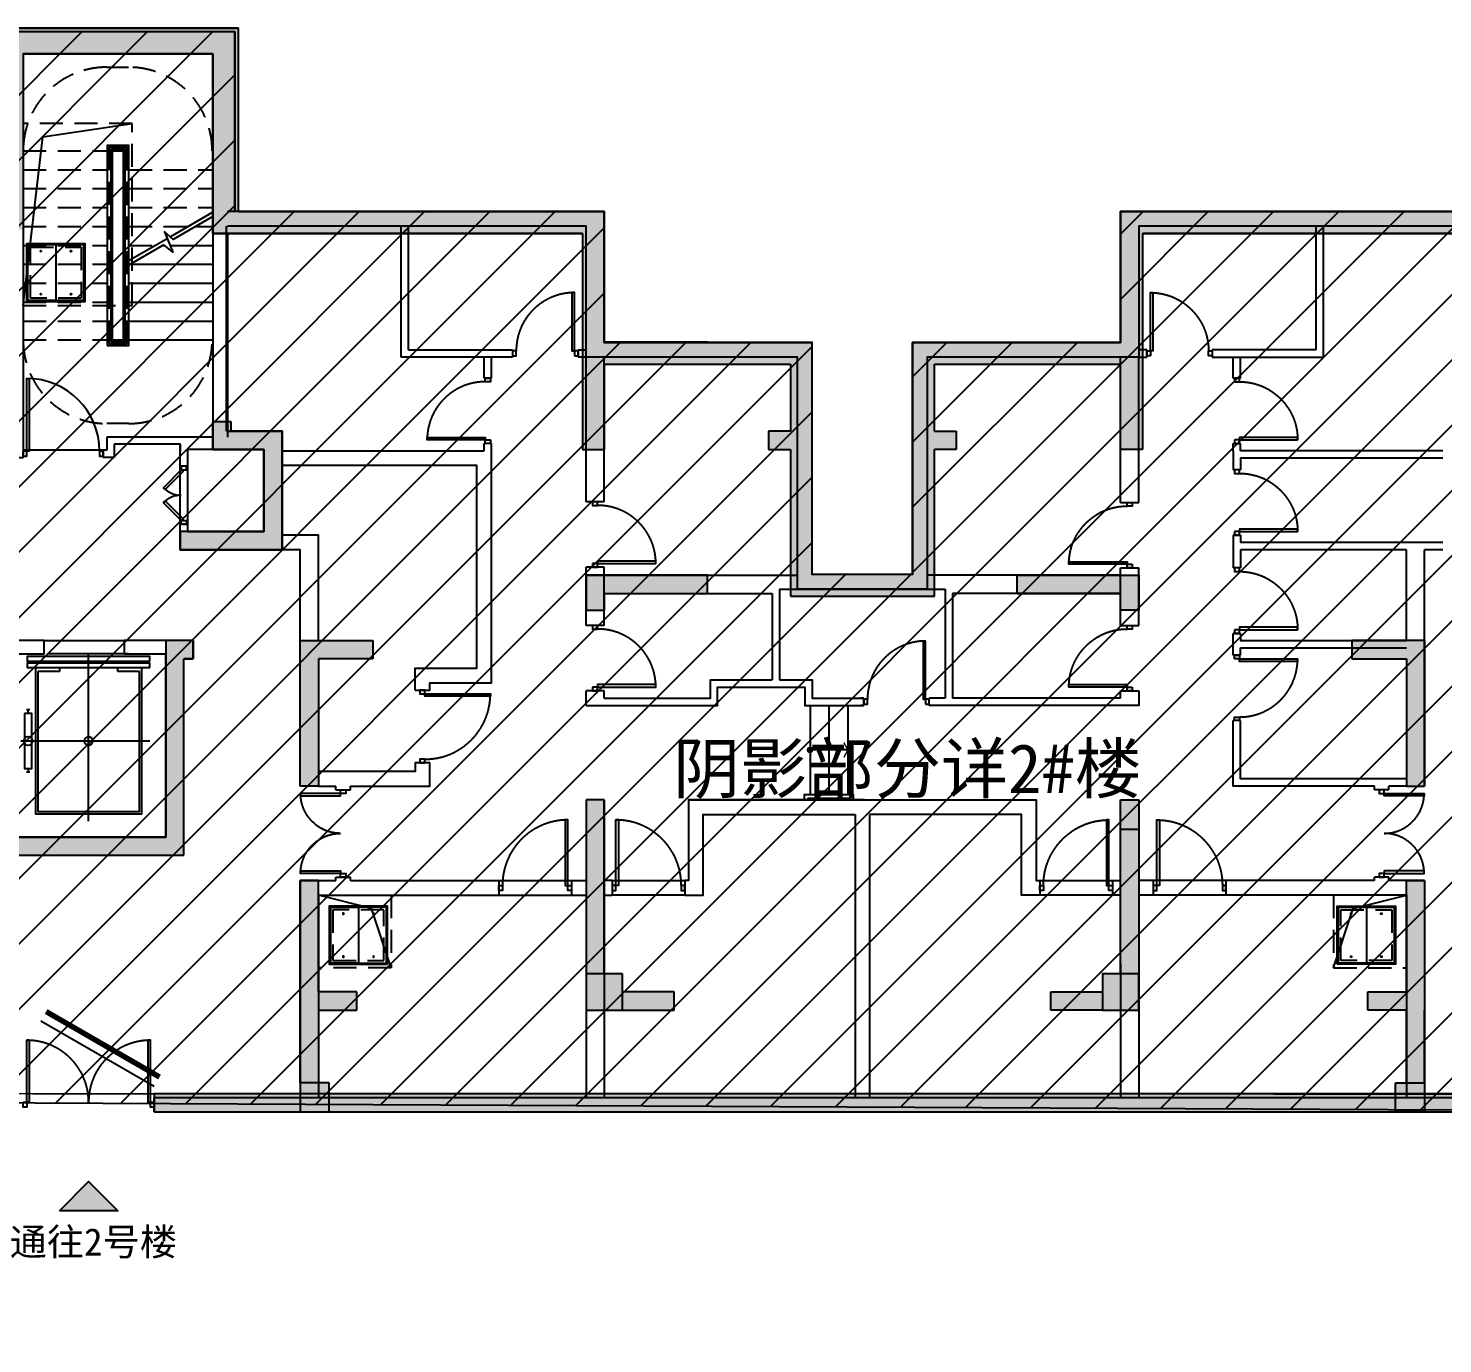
# Model space of a CAD drawing. Header units: millimetres. Extents: x -248992 to 1906102, y -24098 to 332602.
# Drawn here: x 893338 to 912787, y 199823 to 217910 of the extents above; entities that cross this region are included whole.
import ezdxf
from ezdxf.enums import TextEntityAlignment as Align
from ezdxf.xclip import XClip

# ---------------------------------------------------------------- set-up
doc = ezdxf.new("R2010")
doc.units = ezdxf.units.MM
doc.header["$LTSCALE"] = 100
doc.header["$XCLIPFRAME"] = 0
for name, pattern in [('X2-B1F$0$HIDDEN2', [4.7625, 3.175, -1.5875]), ('XG-130-CORE-B1F(left-6500)$0$HIDDEN2', [4.7625, 3.175, -1.5875]), ('XG-130-CORE-B1F(left-6500)$0$XG-14CORE-SF$0$X1-CORE-SF$0$HIDDEN2', [4.7625, 3.175, -1.5875])]:
    doc.linetypes.add(name, pattern=pattern)
for name, color, linetype in [('-ACO-TTLB', 153, 'Continuous'), ('2#-HW-B1F$0$S-HATCH-X', 251, 'Continuous'), ('2#-W-B1F$0$S-COLUMN-S', 2, 'Continuous'), ('2#-W-B1F$0$S-WALL-S', 4, 'Continuous'), ('A-HATCH', 251, 'Continuous'), ('A-ROOM-IDEN', 31, 'Continuous'), ('A-WIND-IDEN', 244, 'Continuous'), ('A6-DK-renfang-B1F$0$-ACO-LINE', 137, 'Continuous'), ('A6-DK-renfang-B1F$0$PUB_HATCH', 8, 'Continuous'), ('A6-DK-renfang-B1F$0$WALL', 9, 'Continuous'), ('X2-B1F$0$A-CONC', 30, 'Continuous'), ('X2-B1F$0$A-DRAIN', 152, 'Continuous'), ('X2-B1F$0$A-HOLE-FLOR', 242, 'Continuous'), ('X2-B1F$0$A-INDEX', 134, 'Continuous'), ('X2-B1F$0$A-LOWER', 131, 'X2-B1F$0$HIDDEN2'), ('X2-B1F$0$A-RAIL', 55, 'Continuous'), ('X2-B1F$0$A-STAIR', 142, 'Continuous'), ('X2-B1F$0$A-WALL', 2, 'Continuous'), ('X2-B1F$0$X23-BF$0$A-HATCH', 251, 'Continuous'), ('X2-B1F$0$xref(dwg引用图层)', 7, 'Continuous'), ('XA6-130-S-B1F$0$A-DOOR', 190, 'Continuous'), ('XA6-130-S-B1F$0$A-STAIR', 142, 'Continuous'), ('XA6-130-S-B1F$0$A-WALL', 2, 'Continuous'), ('XG-130-CORE-B1F(left-6500)$0$A-DOOR', 190, 'Continuous'), ('XG-130-CORE-B1F(left-6500)$0$A-DRAIN', 152, 'Continuous'), ('XG-130-CORE-B1F(left-6500)$0$A-EVTR', 193, 'Continuous'), ('XG-130-CORE-B1F(left-6500)$0$A-HOLE-FLOR', 242, 'Continuous'), ('XG-130-CORE-B1F(left-6500)$0$A-LOWER', 131, 'XG-130-CORE-B1F(left-6500)$0$HIDDEN2'), ('XG-130-CORE-B1F(left-6500)$0$A-SILL', 135, 'Continuous'), ('XG-130-CORE-B1F(left-6500)$0$A-STAIR', 142, 'Continuous'), ('XG-130-CORE-B1F(left-6500)$0$A-WALL', 2, 'Continuous'), ('XG-130-CORE-B1F(left-6500)$0$G-CODT-BLDG', 102, 'Continuous'), ('XG-130-CORE-B1F(left-6500)$0$X23-BF$0$A-HATCH', 251, 'Continuous'), ('XG-130-CORE-B1F(left-6500)$0$XG-14CORE-SF$0$A-STAIR', 142, 'Continuous'), ('XG-130-CORE-B1F(left-6500)$0$XG-14CORE-SF$0$X1-CORE-SF$0$A-INDEX', 134, 'Continuous'), ('XG-130-CORE-B1F(left-6500)$0$XG-14CORE-SF$0$X1-CORE-SF$0$A-RAIL', 55, 'Continuous'), ('XG-130-CORE-B1F(left-6500)$0$XG-14CORE-SF$0$X1-CORE-SF$0$A-STAIR', 142, 'Continuous'), ('XG-130-CORE-B1F(left-6500)$0$XU-3A-28F-SF$0$A-WIND', 126, 'Continuous'), ('xref(dwg引用图层)', 7, 'Continuous')]:
    doc.layers.add(name, color=color, linetype=linetype)
doc.layers.add('2#-HW-B1F$0$S-EDIT', color=241, linetype='Continuous', plot=False)
doc.layers.add('XG-130-CORE-B1F(left-6500)$0$XG-14CORE-SF$0$X1-CORE-SF$0$-ACO-PLTW', color=220, linetype='XG-130-CORE-B1F(left-6500)$0$XG-14CORE-SF$0$X1-CORE-SF$0$HIDDEN2', plot=False)
doc.styles.add('华文细黑', font='STXIHEI.TTF')

# ---------------------------------------------------------------- blocks, each defined once
blk = doc.blocks.new('*U101')
for points in [[(-85, 835), (-85, 35), (-50, 35), (-50, 835)], [(-900, -35), (-850, -35), (-850, 35), (-900, 35)], [(-50, -35), (0, -35), (0, 35), (-50, 35)]]:
    blk.add_lwpolyline(points, close=True)
blk.add_arc((-50, 35), 800, 90, 180)
blk = doc.blocks.new('*U102')
for points in [[(-850, 35), (-900, 35), (-900, -35), (-850, -35)], [(0, 35), (-50, 35), (-50, -35), (0, -35)], [(-815, -835), (-815, -35), (-850, -35), (-850, -835)]]:
    blk.add_lwpolyline(points, close=True)
blk.add_arc((-850, -35), 800, 270, 0)
blk = doc.blocks.new('*U98')
for points in [[(-815, 835), (-815, 35), (-850, 35), (-850, 835)], [(-850, -35), (-900, -35), (-900, 35), (-850, 35)], [(0, -35), (-50, -35), (-50, 35), (0, 35)]]:
    blk.add_lwpolyline(points, close=True)
blk.add_arc((-850, 35), 800, 0, 90)
blk = doc.blocks.new('*U104')
at = {"linetype": 'ByBlock', "lineweight": -2}
for points in [[(85, 885), (85, 35), (50, 35), (50, 885)], [(1715, 885), (1715, 35), (1750, 35), (1750, 885)], [(0, 35), (50, 35), (50, -35), (0, -35)], [(1750, 35), (1800, 35), (1800, -35), (1750, -35)]]:
    blk.add_lwpolyline(points, close=True, dxfattribs=at)
for centre, start, end in [((50, 35), 0, 90), ((1750, 35), 90, 180)]:
    blk.add_arc(centre, 850, start, end, dxfattribs=at)
blk = doc.blocks.new('*U95')
at = {"linetype": 'ByBlock', "lineweight": -2}
for points in [[(0, -35), (50, -35), (50, 35), (0, 35)], [(1150, -35), (1200, -35), (1200, 35), (1150, 35)], [(85, -585), (85, -35), (50, -35), (50, -585)], [(1115, -585), (1115, -35), (1150, -35), (1150, -585)]]:
    blk.add_lwpolyline(points, close=True, dxfattribs=at)
for centre, start, end in [((50, -35), 270, 0), ((1150, -35), 180, 270)]:
    blk.add_arc(centre, 550, start, end, dxfattribs=at)
blk = doc.blocks.new('*U96')
at = {"color": 0, "linetype": 'ByBlock', "lineweight": -2}
for points in [[(50, -35), (0, -35), (0, 35), (50, 35)], [(1000, -35), (950, -35), (950, 35), (1000, 35)], [(85, -935), (85, -35), (50, -35), (50, -935)]]:
    blk.add_lwpolyline(points, close=True, dxfattribs=at)
blk.add_arc((50, -35), 900, 270, 0, dxfattribs=at)
blk = doc.blocks.new('*U97')
at = {"color": 0, "linetype": 'ByBlock', "lineweight": -2}
for points in [[(85, 935), (85, 35), (50, 35), (50, 935)], [(50, 35), (0, 35), (0, -35), (50, -35)], [(1000, 35), (950, 35), (950, -35), (1000, -35)]]:
    blk.add_lwpolyline(points, close=True, dxfattribs=at)
blk.add_arc((50, 35), 900, 360, 90, dxfattribs=at)
blk = doc.blocks.new('*U99')
at = {"color": 0, "linetype": 'ByBlock', "lineweight": -2}
for points in [[(85, 935), (85, 35), (50, 35), (50, 935)], [(50, 35), (0, 35), (0, -35), (50, -35)], [(1000, 35), (950, 35), (950, -35), (1000, -35)]]:
    blk.add_lwpolyline(points, close=True, dxfattribs=at)
blk.add_arc((50, 35), 900, 360, 90, dxfattribs=at)
blk = doc.blocks.new('XA6-130-S-B1F')
at = {"layer": 'XA6-130-S-B1F$0$A-STAIR'}
for points in [[(16290, 3090), (17290, 3090)], [(17850, 3090), (18850, 3090)], [(23730, 3090), (24730, 3090)], [(26290, 3090), (25290, 3090)], [(16290, 2890), (17290, 2890)], [(18850, 2890), (17850, 2890)], [(24730, 2890), (23730, 2890)], [(26290, 2890), (25290, 2890)]]:
    blk.add_lwpolyline(points, dxfattribs=at)
at = {"layer": 'XA6-130-S-B1F$0$A-WALL'}
for points in [[(30020, 12290), (24840, 12290), (24840, 10490), (21980, 10490), (21980, 7300), (20600, 7300), (20600, 10490), (17740, 10490), (17740, 12290), (12560, 12290)], [(12540, 12090), (12540, 9270)], [(30020, 12090), (25090, 12090), (25090, 10290), (22180, 10290), (22180, 7100), (20400, 7100), (20400, 10290), (17490, 10290), (17490, 12090), (12560, 12090)], [(14950, 10290), (14950, 12090)], [(15050, 10390), (15050, 12090)], [(27530, 10390), (27530, 12090)], [(27630, 10290), (27630, 12090)], [(15050, 10390), (16480, 10390)], [(16480, 10390), (16480, 10290)], [(17380, 10390), (17490, 10390)], [(17380, 10390), (17380, 10290)], [(25200, 10390), (25090, 10390)], [(25200, 10390), (25200, 10290)], [(26100, 10390), (26100, 10290)], [(27530, 10390), (26100, 10390)], [(16480, 10290), (14950, 10290)], [(16090, 10000), (16090, 10290)], [(16190, 10000), (16190, 10290)], [(17490, 10290), (17380, 10290)], [(17490, 8300), (17490, 10290)], [(17740, 8300), (17740, 10290)], [(24840, 8290), (24840, 10290)], [(25090, 8290), (25090, 10290)], [(25090, 10290), (25200, 10290)], [(26100, 10290), (27630, 10290)], [(26390, 10000), (26390, 10290)], [(26490, 10000), (26490, 10290)], [(16190, 10000), (16090, 10000)], [(26390, 10000), (26490, 10000)], [(12560, 9270), (13310, 9270)], [(13310, 9000), (13310, 9270)], [(13310, 9000), (16090, 9000)], [(15140, 5710), (15340, 5710), (15340, 5810), (16190, 5810), (16190, 9000)], [(16090, 9000), (16090, 9100)], [(16190, 9100), (16090, 9100)], [(16190, 9000), (16190, 9100)], [(26390, 9000), (26390, 9100)], [(26390, 9100), (26490, 9100)], [(26390, 9000), (26390, 8740)], [(26490, 9000), (26490, 9100)], [(29270, 9000), (26490, 9000)], [(13810, 6390), (13810, 7840), (13310, 7840), (13310, 8800)], [(15140, 5710), (15140, 6010), (15990, 6010), (15990, 8800), (13310, 8800)], [(29270, 8900), (26490, 8900), (26490, 8740)], [(26490, 8740), (26390, 8740)], [(17740, 8300), (17490, 8300)], [(24840, 8290), (25090, 8290)], [(26490, 7840), (26390, 7840)], [(26390, 7840), (26390, 7390)], [(26490, 7840), (26490, 7740)], [(13560, 6390), (13560, 7640), (13310, 7640)], [(29270, 7740), (26490, 7740)], [(26490, 7640), (26490, 7390)], [(28770, 7640), (26490, 7640)], [(28770, 6390), (28770, 7640)], [(29270, 7640), (29020, 7640)], [(29020, 6390), (29020, 7640)], [(17490, 6600), (17490, 7400)], [(17740, 7400), (17490, 7400)], [(17740, 6600), (17740, 7400)], [(26490, 7490), (26490, 7390)], [(17740, 7290), (20400, 7290)], [(24840, 7290), (22180, 7290)], [(24840, 7390), (25090, 7390)], [(24840, 6600), (24840, 7390)], [(25090, 6600), (25090, 7390)], [(26490, 7390), (26390, 7390)], [(17740, 7040), (20050, 7040)], [(20050, 7040), (20050, 5850)], [(20150, 7100), (22430, 7100)], [(20150, 7100), (20150, 5850)], [(22430, 7100), (22430, 5600)], [(24830, 7040), (22530, 7040)], [(22530, 7040), (22530, 5600)], [(17740, 6600), (17490, 6600)], [(24840, 6600), (25090, 6600)], [(26490, 6490), (26390, 6490)], [(26390, 6190), (26390, 6490)], [(26490, 6490), (26490, 6390), (28770, 6390)], [(12090, 6390), (11710, 6390)], [(12090, 6390), (12090, 6140)], [(26490, 6190), (26490, 6290)], [(26490, 6290), (28770, 6290)], [(27430, 6390), (28770, 6390)], [(27430, 6290), (28770, 6290)], [(9590, 6210), (9590, 3690), (11710, 3690), (11710, 6210)], [(12090, 6140), (11960, 6140)], [(26490, 6190), (26390, 6190)], [(17740, 5600), (19200, 5600), (19200, 5850), (20050, 5850)], [(20150, 5850), (20600, 5850), (20600, 5600), (21310, 5600)], [(17490, 5500), (19300, 5500), (19300, 5750), (20500, 5750), (20500, 5500), (21310, 5500)], [(17490, 5500), (17490, 5700)], [(17740, 5700), (17490, 5700)], [(17740, 5600), (17740, 5700)], [(25090, 5700), (25090, 5500), (22210, 5500)], [(24840, 5700), (25090, 5700)], [(24840, 5600), (24840, 5700)], [(21310, 5600), (21270, 5600)], [(21310, 5500), (21270, 5500)], [(21310, 5500), (21310, 5600)], [(21310, 5500), (21310, 5600)], [(22430, 5600), (22210, 5600)], [(22210, 5500), (22210, 5600)], [(24840, 5600), (22530, 5600)], [(26490, 5290), (26390, 5290)], [(28330, 4390), (26390, 4390), (26390, 5290)], [(26490, 5190), (26490, 5290)], [(28770, 4490), (26490, 4490), (26490, 5290)], [(14250, 4390), (15340, 4390), (15340, 4710), (15140, 4710), (15140, 4590), (13810, 4590)], [(13810, 4390), (14050, 4390)], [(14050, 4340), (14050, 4390)], [(14050, 4340), (14250, 4340)], [(14250, 4340), (14250, 4390)], [(28330, 4340), (28330, 4390)], [(28530, 4340), (28330, 4340)], [(28770, 4390), (28530, 4390)], [(28530, 4340), (28530, 4390)], [(21320, 4200), (18900, 4200), (18900, 3090), (18850, 3090), (18850, 2890), (19100, 2890), (19100, 4000), (21190, 4000)], [(18900, 4200), (23680, 4200), (23680, 3090), (23730, 3090), (23730, 2890), (23480, 2890), (23480, 4000), (21390, 4000)], [(21190, 4000), (21190, 1510)], [(21390, 4000), (21390, 1510)], [(24840, 1510), (24840, 3800), (25090, 3800), (25090, 1510)], [(14050, 3140), (14250, 3140)], [(14050, 3090), (14050, 3140)], [(14050, 3140), (14250, 3140)], [(14250, 3090), (14250, 3140)], [(28530, 3140), (28330, 3140)], [(28330, 3090), (28330, 3140)], [(28530, 3140), (28330, 3140)], [(28530, 3090), (28530, 3140)], [(13560, 3090), (14050, 3090)], [(13560, 3090), (13560, 1510)], [(14250, 3090), (16290, 3090)], [(16290, 3090), (16290, 2890)], [(17290, 3090), (17490, 3090)], [(17290, 3090), (17290, 2890)], [(17850, 3090), (17740, 3090)], [(17850, 3090), (17850, 2890)], [(24730, 3090), (24730, 2890)], [(24730, 3090), (24840, 3090)], [(25290, 3090), (25090, 3090)], [(25290, 3090), (25290, 2890)], [(26290, 3090), (26290, 2890)], [(28330, 3090), (26290, 3090)], [(29020, 3090), (28530, 3090)], [(29020, 3090), (29020, 1510)], [(13810, 2890), (16290, 2890)], [(13810, 2890), (13810, 1510)], [(17290, 2890), (17490, 2890)], [(17740, 1510), (17740, 2890)], [(17740, 2890), (17850, 2890)], [(24840, 2890), (24730, 2890)], [(24840, 1510), (24840, 2890)], [(25290, 2890), (25090, 2890)], [(28770, 2890), (26290, 2890)], [(28770, 2890), (28770, 1510)], [(11550, 110), (13560, 110), (13560, 1510), (29020, 1510), (29020, 110), (31030, 110)], [(11550, -90), (13760, -90), (13760, 1310), (28820, 1310), (28820, -90), (31030, -90)], [(11550, -90), (11550, 110)]]:
    blk.add_lwpolyline(points, dxfattribs=at)
at = {"layer": 'XA6-130-S-B1F$0$A-DOOR'}
for name, p in [('*U101', (17380, 10340)), ('*U97', (17850, 2990)), ('*U104', (9750, 10))]:
    blk.add_blockref(name, p, dxfattribs=at)
at = {"layer": 'XA6-130-S-B1F$0$A-DOOR', "xscale": -1}
for name, p in [('*U101', (25200, 10340)), ('*U97', (24730, 2990))]:
    blk.add_blockref(name, p, dxfattribs=at)
at = {"layer": 'XA6-130-S-B1F$0$A-DOOR'}
for name, p, rotation in [('*U98', (16140, 10000), 90), ('*U102', (17615, 8300), 90), ('*U102', (17615, 6600), 90), ('*U102', (21310, 5550), 180), ('*U98', (26440, 5290), 270), ('*U99', (15240, 5710), 270), ('*U95', (28430, 3140), 90), ('*U96', (17290, 2990), 180)]:
    blk.add_blockref(name, p, dxfattribs=dict(at, rotation=rotation))
at = {"layer": 'XA6-130-S-B1F$0$A-DOOR', "xscale": -1}
for name, p, rotation in [('*U98', (26440, 10000), 270), ('*U98', (26440, 8740), 270), ('*U102', (24965, 8290), 270), ('*U98', (26440, 7390), 270), ('*U102', (24965, 6600), 270), ('*U95', (14150, 3140), 270), ('*U96', (25290, 2990), 180)]:
    blk.add_blockref(name, p, dxfattribs=dict(at, rotation=rotation))
blk = doc.blocks.new('*U88')
at = {"layer": 'X2-B1F$0$A-DRAIN'}
blk.add_lwpolyline([(50, 50), (50, 850), (850, 850), (850, 50)], close=True, dxfattribs=at)
at = {"layer": 'X2-B1F$0$A-HOLE-FLOR'}
blk.add_lwpolyline([(0, 0), (270, 817), (1000, 1000)], dxfattribs=at)
for points in [[(65, 835), (450, 835), (450, 65), (65, 65)], [(835, 835), (450, 835), (450, 65), (835, 65)]]:
    blk.add_lwpolyline(points, close=True, dxfattribs=at)
at = {"layer": 'X2-B1F$0$A-LOWER'}
for points in [[(0, 1000), (0, 0), (1000, 0), (1000, 1000), (0, 1000)], [(100, 100), (100, 800), (800, 800), (800, 100), (100, 100)]]:
    blk.add_lwpolyline(points, dxfattribs=at)
at = {"layer": 'X2-B1F$0$X23-BF$0$A-HATCH'}
blk.add_lwpolyline([(65, 65), (65, 835), (835, 835), (835, 65)], close=True, dxfattribs=at)
for centre in [(242, 745), (657, 745), (242, 155), (657, 155)]:
    blk.add_circle(centre, 8, dxfattribs=at)
blk = doc.blocks.new('XG-130-CORE-B1F(left-6500)$0$A-ZONE')
for points in [[(0, -200), (0, 200)], [(-200, 0), (200, 0)]]:
    blk.add_lwpolyline(points)
blk = doc.blocks.new('*U120')
for p, q in [((-25, 0), (-25, 500)), ((25, 0), (25, 500))]:
    blk.add_line(p, q)
for points in [[(25, 500), (-25, 500), (-25, 450), (25, 450)], [(25, 500), (-25, 500), (-25, 450), (25, 450)], [(22, 497), (-22, 497), (-22, 453), (22, 453)], [(22, 497), (-22, 497), (-22, 453), (22, 453)], [(16, 395), (13, 395), (13, 399), (-16, 445), (-16, 450), (-13, 450), (-13, 446), (16, 400), (16, 395)], [(16, 295), (13, 295), (13, 299), (-16, 345), (-16, 350), (-13, 350), (-13, 346), (16, 300), (16, 295)], [(16, 195), (13, 195), (13, 199), (-16, 245), (-16, 250), (-13, 250), (-13, 246), (16, 200), (16, 195)], [(25, 0), (-25, 0), (-25, 50), (25, 50)], [(25, 0), (-25, 0), (-25, 50), (25, 50)], [(22, 3), (-22, 3), (-22, 47), (22, 47)], [(22, 3), (-22, 3), (-22, 47), (22, 47)], [(16, 95), (13, 95), (13, 99), (-16, 145), (-16, 150), (-13, 150), (-13, 146), (16, 100), (16, 95)]]:
    blk.add_lwpolyline(points, close=True)
blk = doc.blocks.new('*U121')
for points in [[(-1100, -35), (-1050, -35), (-1050, 35), (-1100, 35)], [(-50, -35), (0, -35), (0, 35), (-50, 35)], [(-85, -1035), (-85, -35), (-50, -35), (-50, -1035)]]:
    blk.add_lwpolyline(points, close=True)
blk.add_arc((-50, -35), 1000, 180, 270)
blk = doc.blocks.new('XG-130-CORE-B1F(left-6500)$0$DT-YL')
for p, q in [((13512, 6200), (12412, 6200)), ((12962, 3900), (12962, 6200)), ((12562, 5955), (12262, 5955)), ((12562, 6010), (12562, 5955)), ((13362, 5955), (13362, 6010)), ((13662, 5955), (13362, 5955)), ((12156, 5430), (12106, 5430)), ((12131, 5380), (12131, 5430)), ((13806, 5000), (12031, 5000)), ((12156, 4570), (12106, 4570)), ((12131, 4620), (12131, 4570))]:
    blk.add_line(p, q)
for points in [[(13806, 6100), (13806, 6160), (12118, 6160), (12118, 6100)], [(13806, 6010), (13806, 6070), (12118, 6070), (12118, 6010)], [(12081, 5380), (12081, 4620), (12181, 4620), (12181, 5380)]]:
    blk.add_lwpolyline(points, close=True)
for points in [[(12231, 6010), (12231, 4000), (13693, 4000), (13693, 6010)], [(12262, 5955), (12262, 4030), (13662, 4030), (13662, 5955)]]:
    blk.add_lwpolyline(points)
blk.add_circle((12131, 5000), 60)
at = {"extrusion": (0, 0, -1)}
blk.add_ellipse((12962, 5000), major_axis=(60.1, 0), ratio=0.918919, start_param=4.712389, end_param=10.995574, dxfattribs=at)
blk = doc.blocks.new('*U122')
at = {"layer": 'XG-130-CORE-B1F(left-6500)$0$A-DRAIN'}
blk.add_lwpolyline([(50, 50), (50, 850), (850, 850), (850, 50)], close=True, dxfattribs=at)
at = {"layer": 'XG-130-CORE-B1F(left-6500)$0$A-HOLE-FLOR'}
blk.add_lwpolyline([(0, 0), (270, 2317), (1500, 2500)], dxfattribs=at)
for points in [[(65, 835), (450, 835), (450, 65), (65, 65)], [(835, 835), (450, 835), (450, 65), (835, 65)]]:
    blk.add_lwpolyline(points, close=True, dxfattribs=at)
at = {"layer": 'XG-130-CORE-B1F(left-6500)$0$A-LOWER'}
for points in [[(0, 2500), (0, 0), (1500, 0), (1500, 2500), (0, 2500)], [(100, 100), (100, 800), (800, 800), (800, 100), (100, 100)]]:
    blk.add_lwpolyline(points, dxfattribs=at)
at = {"layer": 'XG-130-CORE-B1F(left-6500)$0$X23-BF$0$A-HATCH'}
blk.add_lwpolyline([(65, 65), (65, 835), (835, 835), (835, 65)], close=True, dxfattribs=at)
for centre in [(242, 745), (657, 745), (242, 155), (657, 155)]:
    blk.add_circle(centre, 8, dxfattribs=at)
blk = doc.blocks.new('*U123')
at = {"linetype": 'ByBlock', "lineweight": -2}
for points in [[(322, 258), (75, 10), (50, 35), (297, 282)], [(478, 258), (725, 10), (750, 35), (503, 282)], [(0, 35), (50, 35), (50, -35), (0, -35)], [(800, 35), (750, 35), (750, -35), (800, -35)]]:
    blk.add_lwpolyline(points, close=True, dxfattribs=at)
for centre, start, end in [((50, 35), 0, 45), ((750, 35), 135, 180)]:
    blk.add_arc(centre, 350, start, end, dxfattribs=at)
blk = doc.blocks.new('XG-130-CORE-B1F(left-6500)')
at = {"const_width": 0.25}
blk.add_lwpolyline([(8240, 9020, 1), (8240, 9020, 1)], format="xyb", close=True, dxfattribs=at)
at = {"layer": 'XG-130-CORE-B1F(left-6500)$0$A-HOLE-FLOR'}
blk.add_lwpolyline([(8940, 12040), (9550, 12040), (9550, 9270), (8940, 9270)], close=True, dxfattribs=at)
blk.add_lwpolyline([(9550, 12040), (9071, 11926), (8940, 9290)], dxfattribs=at)
at = {"layer": 'XG-130-CORE-B1F(left-6500)$0$A-SILL'}
for points in [[(8995, 9010), (9495, 9010)], [(8995, 8910), (9495, 8910)]]:
    blk.add_lwpolyline(points, dxfattribs=at)
at = {"layer": 'XG-130-CORE-B1F(left-6500)$0$A-STAIR'}
for points in [[(10850, 9010), (9750, 9010)], [(10040, 6390), (11140, 6390)]]:
    blk.add_lwpolyline(points, dxfattribs=at)
at = {"layer": 'XG-130-CORE-B1F(left-6500)$0$A-WALL'}
for p, q in [((12660, 14760), (12660, 12290)), ((12360, 14460), (12360, 9190)), ((12560, 11990), (12560, 9190)), ((10900, 9190), (10900, 9010)), ((10850, 9010), (10850, 8910)), ((11000, 9090), (11000, 8910)), ((11910, 9090), (11910, 8990))]:
    blk.add_line(p, q, dxfattribs=at)
for points in [[(12660, 14760), (9500, 14760), (9500, 12290), (8690, 12290), (8690, 9270), (7990, 9270), (7990, 7640), (9390, 7640), (9390, 7890)], [(12360, 14460), (9750, 14460), (9750, 8990)], [(9495, 9010), (9550, 9010), (9550, 12040), (8940, 12040), (8940, 9010), (8995, 9010), (8995, 8910), (8940, 8910), (8940, 8790), (8840, 8790)], [(12360, 9190), (10900, 9190)], [(12610, 9270), (13310, 9270), (13310, 7640), (11910, 7640), (11910, 7990), (12010, 7990), (12010, 7890), (13060, 7890), (13060, 9020), (12010, 9020), (12010, 8790), (11910, 8790), (11910, 9090), (11000, 9090)], [(9390, 7890), (8940, 7890), (8940, 7990), (8840, 7990), (8840, 7890), (8240, 7890), (8240, 9020), (8840, 9020), (8840, 8790)], [(9495, 9010), (9495, 8910), (9750, 8910), (9750, 8990), (9750, 8990)], [(10900, 9010), (10850, 9010)], [(11000, 8910), (10850, 8910)], [(11710, 6390), (11140, 6390), (11140, 6210), (11710, 6210), (11710, 3690), (9590, 3690), (9590, 6210), (10040, 6210), (10040, 6390), (9590, 6390)]]:
    blk.add_lwpolyline(points, dxfattribs=at)
at = {"layer": 'XG-130-CORE-B1F(left-6500)$0$XG-14CORE-SF$0$A-STAIR'}
for p, q in [((8840, 8790), (8840, 7990)), ((8940, 7990), (8940, 8790)), ((11910, 7990), (11910, 8790)), ((12010, 8790), (12010, 7990))]:
    blk.add_line(p, q, dxfattribs=at)
at = {"layer": 'XG-130-CORE-B1F(left-6500)$0$XG-14CORE-SF$0$X1-CORE-SF$0$-ACO-PLTW'}
blk.add_line((11180, 13175), (10930, 13175), dxfattribs=at)
blk.add_lwpolyline([(10930, 13175), (10930, 10475), (11180, 10475), (11180, 13175)], dxfattribs=at)
at = {"layer": 'XG-130-CORE-B1F(left-6500)$0$XG-14CORE-SF$0$X1-CORE-SF$0$A-INDEX'}
for points in [[(12360, 12280), (11774, 11942)], [(12360, 12222), (11815, 11908), (11692, 12010), (11808, 11730), (11685, 11832), (11130, 11512)], [(11731, 11917), (11130, 11570)]]:
    blk.add_lwpolyline(points, dxfattribs=at)
at = {"layer": 'XG-130-CORE-B1F(left-6500)$0$XG-14CORE-SF$0$X1-CORE-SF$0$A-RAIL'}
for points in [[(10905, 10450), (11205, 10450), (11205, 13200), (10905, 13200)], [(10955, 10500), (11155, 10500), (11155, 13150), (10955, 13150)]]:
    blk.add_lwpolyline(points, close=True, dxfattribs=at)
at = {"layer": 'XG-130-CORE-B1F(left-6500)$0$XG-14CORE-SF$0$X1-CORE-SF$0$A-STAIR', "linetype": 'XG-130-CORE-B1F(left-6500)$0$XG-14CORE-SF$0$X1-CORE-SF$0$HIDDEN2'}
for p, q in [((9750, 13125), (10905, 13125)), ((9750, 12865), (10905, 12865)), ((11205, 12865), (12360, 12865)), ((9750, 12605), (10905, 12605)), ((11205, 12605), (12360, 12605)), ((9750, 12345), (10905, 12345)), ((11205, 12345), (12360, 12345)), ((9750, 12085), (10905, 12085)), ((11130, 12085), (11155, 12085)), ((11205, 12085), (12022, 12085)), ((9750, 11825), (10905, 11825)), ((11205, 11825), (11572, 11825)), ((9750, 11565), (10905, 11565)), ((9750, 11305), (10905, 11305)), ((9750, 11045), (10905, 11045)), ((9750, 10785), (10905, 10785)), ((9750, 10525), (10905, 10525))]:
    blk.add_line(p, q, dxfattribs=at)
at = {"layer": 'XG-130-CORE-B1F(left-6500)$0$XG-14CORE-SF$0$X1-CORE-SF$0$A-STAIR'}
for p, q in [((10955, 13125), (11155, 13125)), ((10980, 10525), (10980, 13125)), ((11130, 10525), (11130, 13125)), ((10955, 12865), (10980, 12865)), ((11130, 12865), (11155, 12865)), ((10955, 12605), (10980, 12605)), ((11130, 12605), (11155, 12605)), ((10955, 12345), (10980, 12345)), ((11130, 12345), (11155, 12345)), ((10955, 12085), (10980, 12085)), ((12122, 12085), (12360, 12085)), ((10955, 11825), (10980, 11825)), ((11130, 11825), (11155, 11825)), ((11672, 11825), (11694, 11825)), ((11769, 11825), (12360, 11825)), ((10955, 11565), (10980, 11565)), ((11130, 11565), (11155, 11565)), ((11205, 11565), (12360, 11565)), ((10955, 11305), (10980, 11305)), ((11130, 11305), (11155, 11305)), ((11205, 11305), (12360, 11305)), ((10955, 11045), (10980, 11045)), ((11130, 11045), (11155, 11045)), ((11205, 11045), (12360, 11045)), ((10955, 10785), (10980, 10785)), ((11130, 10785), (11155, 10785)), ((11205, 10785), (12360, 10785)), ((10955, 10525), (11155, 10525)), ((11205, 10525), (12360, 10525))]:
    blk.add_line(p, q, dxfattribs=at)
at = {"layer": 'XG-130-CORE-B1F(left-6500)$0$XG-14CORE-SF$0$X1-CORE-SF$0$A-STAIR', "linetype": 'XG-130-CORE-B1F(left-6500)$0$XG-14CORE-SF$0$X1-CORE-SF$0$HIDDEN2'}
for points in [[(10900, 14275), (11200, 14275)], [(11200, 9375), (10900, 9375)]]:
    blk.add_lwpolyline(points, dxfattribs=at)
for centre, start, end in [((10900, 13125), 90, 180), ((11200, 13125), 0, 90), ((10900, 10525), 180, 270), ((11200, 10525), 270, 0)]:
    blk.add_arc(centre, 1150, start, end, dxfattribs=at)
at = {"layer": 'XG-130-CORE-B1F(left-6500)$0$A-DOOR'}
for name, p, rotation in [('*U121', (9750, 8960), 180), ('*U123', (11960, 7990), 90)]:
    blk.add_blockref(name, p, dxfattribs=dict(at, rotation=rotation))
at = {"layer": 'XG-130-CORE-B1F(left-6500)$0$A-DOOR', "xscale": -1, "rotation": 270}
blk.add_blockref('*U123', (8888, 7990), dxfattribs=at)
at = {"layer": 'XG-130-CORE-B1F(left-6500)$0$A-EVTR'}
blk.add_blockref('XG-130-CORE-B1F(left-6500)$0$DT-YL', (-2312, 10), dxfattribs=at)
at = {"layer": 'XG-130-CORE-B1F(left-6500)$0$A-LOWER'}
blk.add_blockref('*U122', (9750, 11000), dxfattribs=at)
at = {"layer": 'XG-130-CORE-B1F(left-6500)$0$G-CODT-BLDG'}
blk.add_blockref('XG-130-CORE-B1F(left-6500)$0$A-ZONE', (0, 0), dxfattribs=at)
at = {"layer": 'XG-130-CORE-B1F(left-6500)$0$XU-3A-28F-SF$0$A-WIND', "rotation": 90}
blk.add_blockref('*U120', (9495, 8960), dxfattribs=at)
blk = doc.blocks.new('*U90')
blk.add_line((0, 520), (0, 0))
at = {"const_width": 20}
blk.add_lwpolyline([(-103, 466), (0, 520), (103, 466)], dxfattribs=at)
at = {"const_width": 45}
blk.add_lwpolyline([(-6, -22, 1), (6, 22, 1)], format="xyb", close=True, dxfattribs=at)
blk = doc.blocks.new('X2-B1F')
at = {"layer": 'X2-B1F$0$A-CONC'}
for points in [[(13463, 110), (29185, 110)], [(13463, -90), (29185, -90)]]:
    blk.add_lwpolyline(points, dxfattribs=at)
at = {"layer": 'X2-B1F$0$A-RAIL'}
for points in [[(20495, 4200), (20495, 4275), (21165, 4275), (21165, 4200)], [(20545, 4200), (20545, 4225), (21115, 4225), (21115, 4200)]]:
    blk.add_lwpolyline(points, dxfattribs=at)
at = {"layer": 'X2-B1F$0$A-STAIR'}
for points in [[(20570, 5500), (20570, 4275)], [(20830, 5500), (20830, 4275)], [(21090, 5500), (21090, 4275)], [(20570, 4225), (20570, 4200)], [(20830, 4225), (20830, 4200)], [(21090, 4225), (21090, 4200)]]:
    blk.add_lwpolyline(points, dxfattribs=at)
at = {"layer": 'X2-B1F$0$A-WALL'}
for points in [[(13560, 1946), (13560, 100)], [(13810, 1946), (13810, 100)], [(17490, 1946), (17490, 100)], [(17740, 1946), (17740, 100)], [(21190, 1946), (21190, 100)], [(21390, 1946), (21390, 100)], [(24840, 1946), (24840, 100)], [(25090, 1946), (25090, 100)], [(28770, 1946), (28770, 100)], [(29020, 1946), (29020, 100)]]:
    blk.add_lwpolyline(points, dxfattribs=at)
ref = blk.add_blockref('XA6-130-S-B1F', (0, 0))
XClip(ref).set_block_clipping_path([(34177.2366480567, 14900), (34177.2366480567, 12290.0000168589), (36830.0000062795, 12290.0000168589), (36830.0000062795, 14900), (43580, 14900), (43580, -1000), (29080.0000112215, -996.3937731325), (29080.0000112215, 1845.1057313228), (13499.9999999989, 1845.1057313228), (13499.9999999989, -1000), (9347.7041610785, -1000), (9347.7041610785, 6200), (8039.9999918501, 6199.9999997984), (8040, 9210), (8740.0000232499, 9210), (8740, 12310), (9550, 12310), (9550, 14900)])
at = {"layer": 'X2-B1F$0$A-INDEX', "xscale": -1, "rotation": 270}
blk.add_blockref('*U90', (20570, 4887), dxfattribs=at)
at = {"layer": 'X2-B1F$0$A-LOWER', "xscale": -1}
blk.add_blockref('*U88', (14810, 1890), dxfattribs=at)
at = {"layer": 'X2-B1F$0$A-LOWER'}
blk.add_blockref('*U88', (27770, 1890), dxfattribs=at)
at = {"layer": 'X2-B1F$0$xref(dwg引用图层)'}
blk.add_blockref('XG-130-CORE-B1F(left-6500)', (0, 0), dxfattribs=at)
blk = doc.blocks.new('2#-HW-B1F')
at = {"layer": '2#-HW-B1F$0$S-HATCH-X'}
for points in [[(22280, 9020), (22580, 9020), (22580, 9270), (22280, 9270), (22280, 10190), (24840, 10190), (24840, 9020), (25140, 9020), (25140, 11990), (30220, 11990), (30220, 14460), (32830, 14460), (32830, 11990), (33640, 11990), (33640, 11810), (33890, 11810), (33890, 12290), (33180, 12290), (33180, 13190), (36880, 13190), (36880, 11990), (38720, 11990), (38720, 9020), (39020, 9020), (39020, 10190), (41580, 10190), (41580, 9270), (41280, 9270), (41280, 9020), (41580, 9020), (41580, 7290), (40380, 7290), (40380, 6990), (42380, 6990), (42380, 5390), (42680, 5390), (42680, 5990), (43280, 5990), (43280, 3190), (42680, 3190), (42680, 3310), (42380, 3310), (42380, 1610), (39020, 1610), (39020, 3400), (38770, 3400), (38770, 1610), (35090, 1610), (35090, 3090), (34840, 3090), (34840, 310), (35140, 310), (35140, 1310), (42680, 1310), (42680, 2840), (43630, 2840), (43630, 6340), (42680, 6340), (42680, 7290), (41880, 7290), (41880, 10490), (39020, 10490), (39020, 12290), (37230, 12290), (37230, 13540), (33180, 13540), (33180, 14810), (29870, 14810), (29870, 12290), (24840, 12290), (24840, 10490), (21980, 10490), (21980, 7300), (20600, 7300), (20600, 10490), (17740, 10490), (17740, 12290), (12710, 12290), (12710, 14810), (9500, 14810), (9500, 14460), (700, 14460), (700, 12440), (-150, 12440), (-150, 7340), (-1063, 7340), (-1063, 7040), (200, 7040), (200, 12090), (1000, 12090), (1000, 14160), (9500, 14160), (9500, 12290), (8690, 12290), (8690, 11810), (8940, 11810), (8940, 12040), (9750, 12040), (9750, 14460), (12360, 14460), (12360, 11990), (17440, 11990), (17440, 9020), (17740, 9020), (17740, 10190), (20300, 10190), (20300, 9270), (20000, 9270), (20000, 9020), (20300, 9020), (20300, 7000), (22280, 7000)], [(13310, 9270), (12610, 9270), (12610, 9400), (12360, 9400), (12360, 9020), (13060, 9020), (13060, 7890), (11910, 7890), (11910, 7710), (11910, 7640), (13310, 7640)], [(19160, 7290), (19060, 7290), (17490, 7290), (17490, 6810), (17740, 6810), (17740, 7040), (19160, 7040)], [(25090, 7290), (23520, 7290), (23420, 7290), (23420, 7040), (24840, 7040), (24840, 6810), (25090, 6810)], [(9590, 6390), (9210, 6390), (9210, 6140), (9340, 6140), (9340, 3440), (11960, 3440), (11960, 6140), (12090, 6140), (12090, 6390), (11710, 6390), (11710, 3690), (9590, 3690)], [(13810, 6140), (14560, 6140), (14560, 6390), (13560, 6390), (13560, 4390), (13810, 4390)], [(29020, 6390), (28020, 6390), (28020, 6140), (28770, 6140), (28770, 4390), (29020, 4390)], [(17740, 4200), (17490, 4200), (17490, 1810), (17740, 1810)], [(25090, 4200), (24840, 4200), (24840, 1810), (25090, 1810)], [(13810, 1310), (14340, 1310), (14340, 1560), (13810, 1560), (13810, 3090), (13560, 3090), (13560, 1310), (13560, 310), (13810, 310)], [(29020, 1310), (29020, 3090), (28770, 3090), (28770, 1560), (28240, 1560), (28240, 1310), (28770, 1310), (28770, 310), (29020, 310)], [(17990, 1810), (17490, 1810), (17490, 1310), (17990, 1310)], [(25090, 1810), (24590, 1810), (24590, 1310), (25090, 1310)], [(18700, 1560), (17990, 1560), (17990, 1310), (18700, 1310)], [(24590, 1560), (23880, 1560), (23880, 1310), (24590, 1310)], [(13960, 310), (13560, 310), (13560, -90), (13960, -90)], [(29020, 310), (28620, 310), (28620, -90), (29020, -90)]]:
    blk.add_hatch(color=256, dxfattribs=at).paths.add_polyline_path(points)
at = {"layer": '2#-HW-B1F$0$S-EDIT'}
for p, q in [((9500, 14810), (12710, 14810)), ((12710, 12290), (12710, 14810)), ((12360, 14460), (9750, 14460)), ((12360, 11990), (12360, 14460)), ((12710, 12290), (17740, 12290)), ((17740, 12290), (17740, 10490)), ((24840, 12290), (29870, 12290)), ((24840, 10490), (24840, 12290)), ((17440, 11990), (12360, 11990)), ((17440, 11990), (17440, 9020)), ((25140, 11990), (25140, 9020)), ((30220, 11990), (25140, 11990)), ((17740, 10490), (20600, 10490)), ((20600, 7300), (20600, 10490)), ((21980, 7300), (21980, 10490)), ((21980, 10490), (24840, 10490)), ((17740, 10190), (20300, 10190)), ((17740, 10190), (17740, 9020)), ((20300, 10190), (20300, 9270)), ((22280, 9270), (22280, 10190)), ((22280, 10190), (24840, 10190)), ((24840, 9020), (24840, 10190)), ((12610, 9400), (12360, 9400)), ((12360, 9020), (12360, 9400)), ((12610, 9270), (12610, 9400)), ((13310, 9270), (12610, 9270)), ((13310, 7640), (13310, 9270)), ((20300, 9270), (20000, 9270)), ((20000, 9270), (20000, 9020)), ((22280, 9270), (22580, 9270)), ((22580, 9270), (22580, 9020)), ((12360, 9020), (13060, 9020)), ((13060, 9020), (13060, 7890)), ((17440, 9020), (17740, 9020)), ((20000, 9020), (20300, 9020)), ((20300, 9020), (20300, 7000)), ((22580, 9020), (22280, 9020)), ((22280, 7000), (22280, 9020)), ((25140, 9020), (24840, 9020)), ((13060, 7890), (11910, 7890)), ((11910, 7640), (11910, 7890)), ((11910, 7640), (13310, 7640)), ((17490, 7290), (17490, 6810)), ((17490, 7290), (19160, 7290)), ((19160, 7040), (19160, 7290)), ((21980, 7300), (20600, 7300)), ((23420, 7040), (23420, 7290)), ((23420, 7290), (25090, 7290)), ((25090, 7290), (25090, 6810)), ((17740, 7040), (19160, 7040)), ((17740, 7040), (17740, 6810)), ((23420, 7040), (24840, 7040)), ((24840, 6810), (24840, 7040)), ((17490, 6810), (17740, 6810)), ((20300, 7000), (22280, 7000)), ((25090, 6810), (24840, 6810)), ((12090, 6390), (11710, 6390)), ((11710, 6390), (11710, 3690)), ((12090, 6140), (12090, 6390)), ((13560, 6390), (14560, 6390)), ((13560, 4390), (13560, 6390)), ((14560, 6390), (14560, 6140)), ((29020, 6390), (28020, 6390)), ((28020, 6390), (28020, 6140)), ((29020, 6390), (29020, 4390)), ((11960, 3440), (11960, 6140)), ((11960, 6140), (12090, 6140)), ((13810, 6140), (13810, 4390)), ((14560, 6140), (13810, 6140)), ((28020, 6140), (28770, 6140)), ((28770, 6140), (28770, 4390)), ((13810, 4390), (13560, 4390)), ((28770, 4390), (29020, 4390)), ((17740, 4200), (17490, 4200)), ((17490, 4200), (17490, 1810)), ((17740, 4200), (17740, 1810)), ((24840, 1810), (24840, 4200)), ((24840, 4200), (25090, 4200)), ((25090, 4200), (25090, 1810)), ((11710, 3690), (9590, 3690)), ((9340, 3440), (11960, 3440)), ((13810, 3090), (13560, 3090)), ((13560, 310), (13560, 3090)), ((13810, 1560), (13810, 3090)), ((28770, 1560), (28770, 3090)), ((28770, 3090), (29020, 3090)), ((29020, 3090), (29020, 310)), ((14340, 1560), (13810, 1560)), ((14340, 1310), (14340, 1560)), ((18700, 1560), (17990, 1560)), ((18700, 1310), (18700, 1560)), ((23880, 1310), (23880, 1560)), ((23880, 1560), (24590, 1560)), ((28240, 1310), (28240, 1560)), ((28240, 1560), (28770, 1560)), ((13810, 1310), (14340, 1310)), ((13810, 1310), (13810, 310)), ((17990, 1310), (18700, 1310)), ((24590, 1310), (23880, 1310)), ((28770, 1310), (28240, 1310)), ((28770, 310), (28770, 1310))]:
    blk.add_line(p, q, dxfattribs=at)
for points in [[(17990, 1810), (17490, 1810), (17490, 1310), (17990, 1310)], [(25090, 1810), (24590, 1810), (24590, 1310), (25090, 1310)], [(13960, 310), (13560, 310), (13560, -90), (13960, -90)], [(28620, 310), (29020, 310), (29020, -90), (28620, -90)]]:
    blk.add_lwpolyline(points, close=True, dxfattribs=at)
blk = doc.blocks.new('2#-W-B1F')
at = {"layer": '2#-W-B1F$0$S-COLUMN-S'}
for points in [[(17990, 1810), (17490, 1810), (17490, 1310), (17990, 1310)], [(25090, 1810), (24590, 1810), (24590, 1310), (25090, 1310)], [(13960, 310), (13560, 310), (13560, -90), (13960, -90)], [(28620, 310), (29020, 310), (29020, -90), (28620, -90)]]:
    blk.add_lwpolyline(points, close=True, dxfattribs=at)
at = {"layer": '2#-W-B1F$0$S-WALL-S', "color": 0, "linetype": 'ByBlock', "lineweight": -2}
for p, q in [((12710, 14810), (9500, 14810)), ((12710, 12290), (12710, 14810)), ((9750, 14460), (12360, 14460)), ((9750, 14460), (12360, 14460)), ((9750, 14460), (12360, 14460)), ((12360, 14460), (12360, 12040)), ((12360, 14460), (12360, 13990)), ((12360, 13990), (12360, 12040)), ((17740, 12290), (12710, 12290)), ((17740, 12290), (16960, 12290)), ((17740, 10490), (17740, 12290)), ((17740, 12290), (17740, 10500)), ((17740, 10490), (17740, 12290)), ((29870, 12290), (24840, 12290)), ((24840, 12290), (24840, 10490)), ((24840, 12290), (25620, 12290)), ((24840, 10490), (24840, 12290)), ((12360, 12040), (12360, 11990)), ((12360, 11990), (17440, 11990)), ((17440, 11990), (17440, 9020)), ((25140, 11990), (30220, 11990)), ((25140, 11990), (25140, 9020)), ((17740, 10490), (20600, 10490)), ((20600, 10490), (17740, 10490)), ((17740, 10490), (17740, 10490)), ((20600, 10490), (20350, 10490)), ((20600, 7300), (20600, 10490)), ((24840, 10490), (21980, 10490)), ((21980, 7300), (21980, 10490)), ((21980, 10490), (22230, 10490)), ((17740, 10190), (20300, 10190)), ((17740, 9020), (17740, 10190)), ((20300, 10190), (20300, 9270)), ((22280, 10190), (24840, 10190)), ((22280, 9270), (22280, 10190)), ((24840, 9020), (24840, 10190)), ((12610, 9400), (12360, 9400)), ((12360, 9400), (12360, 9020)), ((12610, 9270), (12610, 9400)), ((13310, 9270), (12610, 9270)), ((13310, 7640), (13310, 9270)), ((20300, 9270), (20000, 9270)), ((20000, 9270), (20000, 9020)), ((22280, 9270), (22580, 9270)), ((22580, 9270), (22580, 9020)), ((12360, 9020), (13060, 9020)), ((13060, 9020), (13060, 7890)), ((17440, 9020), (17740, 9020)), ((20000, 9020), (20300, 9020)), ((20300, 9020), (20300, 7000)), ((22280, 7000), (22280, 9020)), ((22580, 9020), (22280, 9020)), ((25140, 9020), (24840, 9020)), ((13060, 7890), (11910, 7890)), ((11910, 7890), (11910, 7710)), ((11910, 7710), (11910, 7710)), ((11910, 7710), (11910, 7640)), ((11910, 7640), (13310, 7640)), ((19060, 7290), (17490, 7290)), ((17490, 7290), (17490, 6810)), ((19160, 7290), (19060, 7290)), ((19060, 7290), (19060, 7290)), ((19160, 7040), (19160, 7290)), ((21980, 7300), (20600, 7300)), ((23420, 7040), (23420, 7290)), ((23420, 7290), (23520, 7290)), ((23520, 7290), (23520, 7290)), ((23520, 7290), (25090, 7290)), ((25090, 7290), (25090, 6810)), ((17740, 6810), (17740, 7040)), ((17740, 7040), (19160, 7040)), ((24840, 7040), (23420, 7040)), ((24840, 6810), (24840, 7040)), ((17490, 6810), (17740, 6810)), ((20300, 7000), (22280, 7000)), ((25090, 6810), (24840, 6810)), ((12090, 6390), (11710, 6390)), ((11710, 6390), (11710, 3690)), ((12090, 6140), (12090, 6390)), ((13560, 6390), (14560, 6390)), ((13560, 4390), (13560, 6390)), ((14560, 6390), (14560, 6140)), ((28020, 6390), (28020, 6140)), ((29020, 6390), (28020, 6390)), ((29020, 4390), (29020, 6390)), ((11960, 3440), (11960, 6140)), ((11960, 6140), (12090, 6140)), ((14560, 6140), (13810, 6140)), ((13810, 6140), (13810, 4390)), ((28020, 6140), (28770, 6140)), ((28770, 6140), (28770, 4390)), ((13810, 4390), (13560, 4390)), ((28770, 4390), (29020, 4390)), ((17740, 4200), (17490, 4200)), ((17490, 4200), (17490, 1810)), ((17740, 1810), (17740, 4200)), ((24840, 1810), (24840, 4200)), ((24840, 4200), (25090, 4200)), ((25090, 4200), (25090, 1810)), ((11710, 3690), (9590, 3690)), ((9340, 3440), (11960, 3440)), ((13810, 3090), (13560, 3090)), ((13560, 3090), (13560, 1310)), ((13810, 1560), (13810, 3090)), ((28770, 1560), (28770, 3090)), ((28770, 3090), (29020, 3090)), ((29020, 3090), (29020, 1310)), ((14340, 1560), (13810, 1560)), ((14340, 1310), (14340, 1560)), ((18700, 1560), (17990, 1560)), ((18700, 1310), (18700, 1560)), ((23880, 1310), (23880, 1560)), ((23880, 1560), (24590, 1560)), ((28240, 1310), (28240, 1560)), ((28240, 1560), (28770, 1560)), ((13560, 1310), (13560, 310)), ((13810, 1310), (14340, 1310)), ((13810, 1310), (13810, 310)), ((17990, 1310), (18700, 1310)), ((24590, 1310), (23880, 1310)), ((28770, 1310), (28240, 1310)), ((28770, 310), (28770, 1310)), ((29020, 310), (29020, 1310))]:
    blk.add_line(p, q, dxfattribs=at)
blk = doc.blocks.new('BF1')
at = {"layer": 'xref(dwg引用图层)'}
for name in ['2#-HW-B1F', '2#-W-B1F']:
    blk.add_blockref(name, (141300, 203100), dxfattribs=at)
blk = doc.blocks.new('A6-DK-renfang-B1F')
at = {"layer": 'A6-DK-renfang-B1F$0$PUB_HATCH'}
for points in [[(170218, 203260), (152850, 203260), (152850, 203010), (170218, 203010)], [(170218, 203010), (172330, 203010), (172330, 203260), (170218, 203260)]]:
    blk.add_hatch(color=256, dxfattribs=at).paths.add_polyline_path(points)
at = {"color": 0, "extrusion": (0, 0, -1)}
blk.add_line((152850, 203360), (151291, 204260), dxfattribs=at)
at = {"color": 0, "extrusion": (0, 0, -1), "const_width": 75}
blk.add_lwpolyline([(-152925, 203490), (-151366, 204390)], dxfattribs=at)
at = {"layer": 'A6-DK-renfang-B1F$0$-ACO-LINE', "color": 3, "const_width": 20}
blk.add_lwpolyline([(122450, 203150), (135050, 203150), (135050, 205150), (137000, 205150), (137000, 203150), (141200, 203150), (141200, 210390), (142000, 210390), (142000, 212370), (145160, 212370), (145160, 212140), (146810, 212140), (146810, 206160), (149040, 206160), (149040, 203260), (175100, 203253), (175100, 181610)], dxfattribs=at)
at = {"layer": 'A6-DK-renfang-B1F$0$WALL', "color": 3}
for p, q in [((170218, 203260), (152850, 203260)), ((152850, 203260), (152850, 203010)), ((172330, 203260), (170218, 203260)), ((152850, 203010), (170218, 203010)), ((170218, 203010), (172330, 203010))]:
    blk.add_line(p, q, dxfattribs=at)
blk = doc.blocks.new('dttc')
at = {"layer": 'A-HATCH'}
h = blk.add_hatch(dxfattribs=at)
h.set_pattern_fill('ANSI31', color=256, scale=200)
h.paths.add_polyline_path([(146560, 203160), (176330, 203010), (176330, 204410), (183980, 204410), (183980, 205990), (184880, 205990), (184880, 209390), (183980, 209390), (183980, 210390), (183180, 210390), (183180, 213590), (180320, 213590), (180320, 215390), (178330, 215390), (178330, 216490), (174430, 216490), (174430, 217860), (171220, 217860), (171220, 215390), (166140, 215390), (166140, 213590), (163280, 213590), (163280, 210400), (161900, 210400), (161900, 213590), (159040, 213600), (159040, 215390), (153960, 215390), (153960, 217860), (150750, 217860), (150750, 217560), (142000, 217560), (142000, 213600), (141200, 213600), (141200, 210390), (146560, 210390)])
for points in [[(146560, 203160), (176330, 203010)], [(171220, 215390), (166140, 215390), (166140, 213590), (163280, 213590), (163280, 210400), (161900, 210400), (161900, 213590), (159040, 213600), (159040, 215390), (153960, 215390), (153960, 217860), (150750, 217860)]]:
    blk.add_lwpolyline(points, dxfattribs=at)
at = {"layer": 'A-WIND-IDEN', "style": '华文细黑'}
blk.add_text('阴影部分详2#楼', height=675, dxfattribs=at).set_placement((163210, 207394), align=Align.CENTER)

msp = doc.modelspace()

# ---------------------------------------------------------------- hatches: boundary and pattern name
at = {"layer": 'A-HATCH'}
h = msp.add_hatch(color=256, dxfattribs=at)
h.dxf.hatch_style = 1
h.paths.add_polyline_path([(893766.9, 201652.1), (894166.9, 202052.1), (894566.9, 201652.1)])

# ---------------------------------------------------------------- linework, layer by layer
at = {"layer": 'A-WIND-IDEN'}
msp.add_lwpolyline([(893766.9, 201652.1), (894166.9, 202052.1), (894566.9, 201652.1)], close=True, dxfattribs=at)

# ---------------------------------------------------------------- block references
at = {"layer": '-ACO-TTLB'}
for name in ['BF1', 'dttc']:
    msp.add_blockref(name, (742216.9, 0), dxfattribs=at)
at = {"layer": 'xref(dwg引用图层)'}
for name, p in [('A6-DK-renfang-B1F', (742216.9, 0)), ('X2-B1F', (883516.9, 203100))]:
    msp.add_blockref(name, p, dxfattribs=at)

# ---------------------------------------------------------------- texts
at = {"layer": 'A-ROOM-IDEN', "style": '华文细黑'}
msp.add_text('通往2号楼', height=375, dxfattribs=at).set_placement((894232, 201035.4), align=Align.CENTER)

doc.saveas('drawing.dxf')
